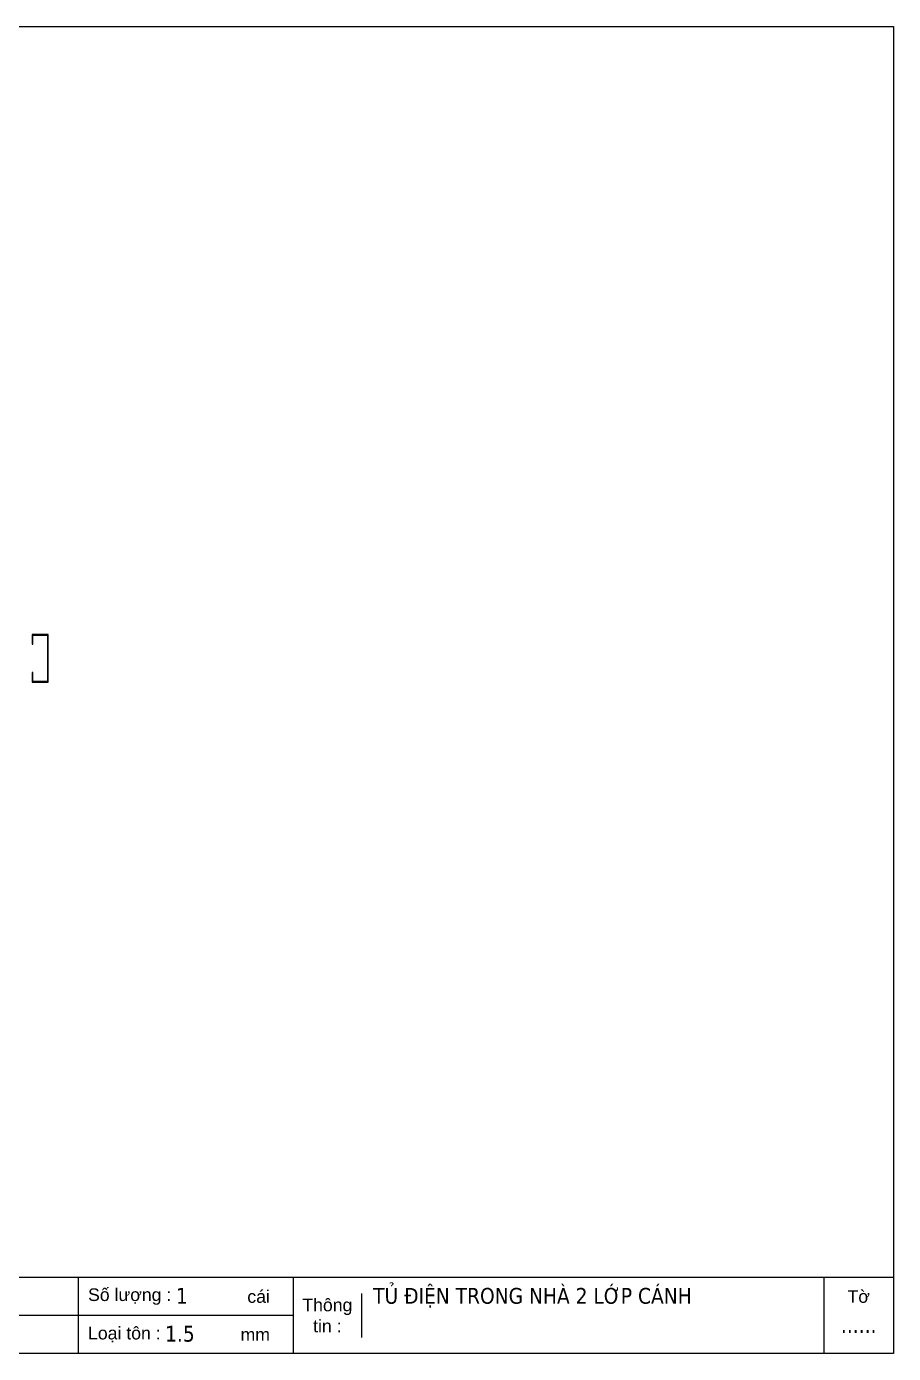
# Model space of a CAD drawing. Header units: millimetres. Extents: x 0 to 5132, y 0 to 3629.
# Drawn here: x 2762 to 5132, y 0 to 3629 of the extents above; entities that cross this region are included whole.
import ezdxf
from ezdxf.enums import TextEntityAlignment as Align

# ---------------------------------------------------------------- set-up
doc = ezdxf.new("R2010")
doc.units = ezdxf.units.MM
doc.styles.add('Arial', font='arial.ttf')
doc.styles.add('Tahoma (Input Text)', font='tahoma.ttf')

# ---------------------------------------------------------------- blocks, each defined once
blk = doc.blocks.new('khungtenAsean2')
at = {"color": 7}
for p, q in [((2970, -1980), (0, -1980)), ((1680, -1980), (1680, -2100)), ((2020, -1980), (2020, -2100)), ((2860, -1980), (2860, -2100)), ((2128.3, -2005), (2128.3, -2075)), ((2020, -2040), (0, -2040))]:
    blk.add_line(p, q, dxfattribs=at)
blk.add_lwpolyline([(0, 0), (2970, 0), (2970, -2100), (0, -2100)], close=True, dxfattribs=at)
at = {"color": 2, "char_height": 20, "style": 'Arial'}
for s, insert, width, attachment_point in [('  Số lượng :', (1680, -2010), 917.634, 4), ('cái', (1947.6, -2010), 917.634, 4), ('Thông\\Ptin :', (2074.2, -2040), 108.311, 5), ('Tờ', (2915, -2010), 110, 5), ('  Loại tôn :', (1680, -2070), 917.634, 4), ('mm', (1936.9, -2070), 917.634, 4)]:
    blk.add_mtext(s, dxfattribs=dict(at, insert=insert, width=width, attachment_point=attachment_point))
at = {"color": 1, "style": 'Tahoma (Input Text)', "flags": 8}
for tag, p in [('#03', (506.6, -2019.3)), ('#01', (137.1, -2021.3)), ('#05', (1106.6, -2021.3)), ('#07', (1834.7, -2021.3)), ('#09', (2146.7, -2021.3)), ('#02', (98.5, -2081.3)), ('#04', (486.1, -2081.3)), ('#06', (1065.3, -2081.3)), ('#08', (1817.4, -2081.3)), ('#10', (2146.7, -2081.3))]:
    blk.add_attdef(tag, p, '', height=25, dxfattribs=at)
blk.add_attdef('#11', text='', height=25, dxfattribs=at).set_placement((2915, -2067.3), align=Align.CENTER)

msp = doc.modelspace()

# ---------------------------------------------------------------- linework, layer by layer
at = {"color": 8}
msp.add_lwpolyline([(2777, 1862.3), (2777, 1835.8), (2820.5, 1835.8), (2820.5, 1965.8), (2777, 1965.8), (2777, 1939.3), (2778.5, 1939.3), (2778.5, 1964.3), (2819, 1964.3), (2819, 1837.3), (2778.5, 1837.3), (2778.5, 1862.3)], close=True, dxfattribs=at)

# ---------------------------------------------------------------- block references
ref = msp.add_blockref('khungtenAsean2', (0, 3628.8), dxfattribs=dict(xscale=1.728000000002793, yscale=1.728000000002793, zscale=1.728000000002793))
ref.add_attrib('#11', '......', dxfattribs={"color": 1, "height": 43.2, "style": 'Tahoma (Input Text)'}).set_placement((5037.1, 56.4), align=Align.CENTER)
ref.add_attrib('#09', 'TỦ ĐIỆN TRONG NHÀ 2 LỚP CÁNH', (3709.5, 136), dxfattribs={"color": 1, "height": 43.2, "style": 'Tahoma (Input Text)'})
ref.add_attrib('#08', '1.5', (3140.5, 32.4), dxfattribs={"color": 1, "height": 43.2, "style": 'Tahoma (Input Text)'})
ref.add_attrib('#07', '1', (3170.3, 136), dxfattribs={"color": 1, "height": 43.2, "style": 'Tahoma (Input Text)'})

doc.saveas('drawing.dxf')
